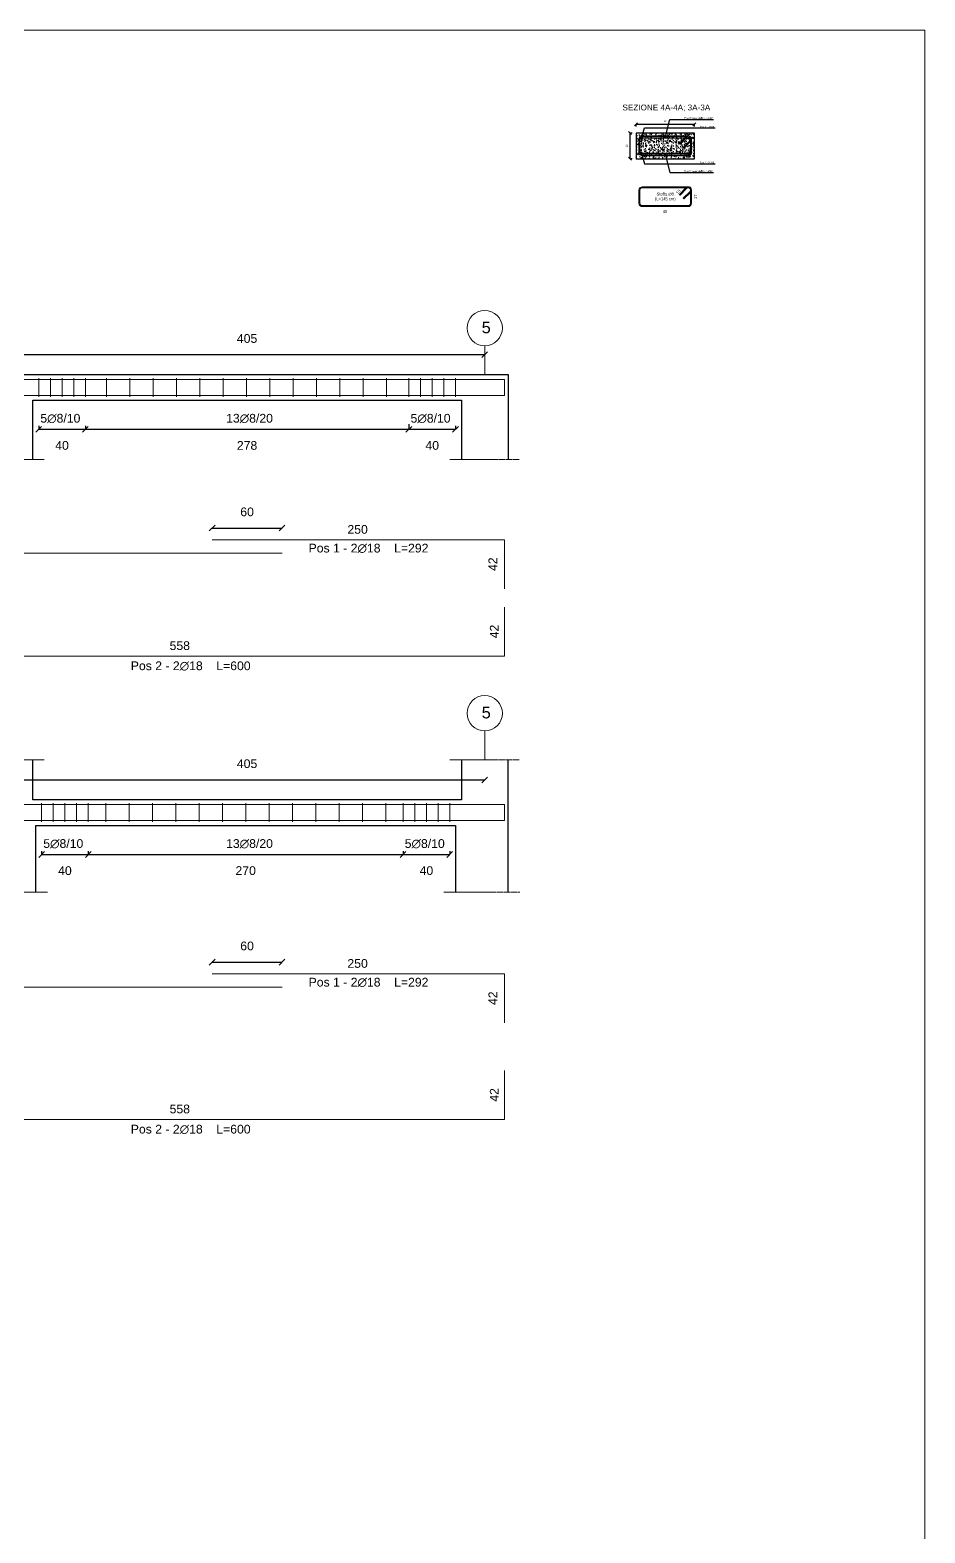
# Model space of a CAD drawing. Header units: millimetres. Extents: x -455371 to 117772, y -78417 to 116564.
# Drawn here: x -322755 to -315080, y -4892 to 7995 of the extents above; entities that cross this region are included whole.
import ezdxf
from ezdxf import colors
from ezdxf.entities.mleader import LeaderData, LeaderLine
from ezdxf.math import Vec2, Vec3

# ---------------------------------------------------------------- set-up
doc = ezdxf.new("R2010")
doc.units = ezdxf.units.MM
doc.linetypes.add('ACAD_ISO02W100', pattern=[15, 12, -3])
doc.linetypes.add('CENTER2', pattern=[28.575, 19.05, -3.175, 3.175, -3.175])
doc.layers.get('0').update_dxf_attribs({"color": 255})
for name, color, linetype, lineweight in [('armature', 5, 'Continuous', 18), ('Cls', 7, 'Continuous', 25), ('fili fissi', 210, 'Continuous', 18), ('quote', 5, 'Continuous', 15), ('RETINO ARMATURE', 253, 'Continuous', 15), ('Scritte', 7, 'Continuous', 15), ('staffe', 10, 'Continuous', 15), ('tratteggio 1 a 50', 230, 'ACAD_ISO02W100', 15)]:
    doc.layers.add(name, color=color, linetype=linetype, lineweight=lineweight)
doc.layers.add('RETINI', color=253, linetype='Continuous')
doc.styles.get("Standard").update_dxf_attribs({"font": 'arial.ttf'})
doc.dimstyles.new('per distinte 1 a 10', dxfattribs={"dimtxt": 25, "dimasz": 150, "dimexe": 0.18, "dimexo": 250, "dimgap": 50, "dimtad": 2, "dimdec": 0, "dimlfac": 0.1, "dimzin": 0, "dimdsep": 46, "dimtxsty": 'Standard', "dimblk": 'NONE', "dimcen": 0, "dimse1": 1, "dimse2": 1, "dimsd1": 1, "dimsd2": 1, "dimadec": 0, "dimazin": 0, "dimtfac": 1, "dimtdec": 0, "dimtofl": 0, "dimtmove": 0, "dimatfit": 3, "dimldrblk": 'NONE', "dimfxl": 250, "dimfxlon": 1, "dimtolj": 1, "dimtzin": 0, "dimarcsym": 2})
doc.dimstyles.new('per distinte 1 a 50', dxfattribs={"dimtxt": 75, "dimasz": 150, "dimexe": 0.18, "dimexo": 250, "dimgap": 50, "dimtad": 1, "dimdec": 0, "dimlfac": 0.1, "dimzin": 0, "dimdsep": 46, "dimtxsty": 'Standard', "dimblk": 'NONE', "dimcen": 0, "dimse1": 1, "dimse2": 1, "dimsd1": 1, "dimsd2": 1, "dimadec": 0, "dimazin": 0, "dimtfac": 1, "dimtdec": 0, "dimtix": 1, "dimtofl": 0, "dimtmove": 0, "dimatfit": 3, "dimldrblk": 'NONE', "dimfxl": 250, "dimfxlon": 1, "dimtolj": 1, "dimtzin": 0, "dimarcsym": 2})
doc.dimstyles.new('scala 1 a 10', dxfattribs={"dimtxt": 15, "dimasz": 25, "dimexe": 0.183, "dimexo": 0.1, "dimgap": 20, "dimtad": 2, "dimdec": 0, "dimlfac": 0.1, "dimzin": 0, "dimdsep": 46, "dimtxsty": 'Standard', "dimblk": 'OBLIQUE', "dimcen": -25, "dimadec": 0, "dimazin": 0, "dimtfac": 1, "dimtdec": 0, "dimtofl": 0, "dimtmove": 0, "dimatfit": 3, "dimfxl": 20, "dimfxlon": 1, "dimtolj": 1, "dimtzin": 0, "dimarcsym": 0})
doc.dimstyles.new('scala1 a 50', dxfattribs={"dimtxt": 75, "dimasz": 50, "dimexe": 0.18, "dimexo": 250, "dimgap": 100, "dimtad": 2, "dimdec": 0, "dimlfac": 0.1, "dimzin": 0, "dimdsep": 46, "dimtxsty": 'Standard', "dimblk": 'OBLIQUE', "dimcen": -100, "dimadec": 0, "dimazin": 0, "dimtfac": 1, "dimtdec": 0, "dimtofl": 0, "dimtmove": 0, "dimatfit": 3, "dimfxl": 250, "dimfxlon": 1, "dimtolj": 1, "dimtzin": 0, "dimarcsym": 0})

# ---------------------------------------------------------------- blocks, each defined once
blk = doc.blocks.new('*U404')
at = {"layer": 'staffe'}
blk.add_lwpolyline([(0, -80), (0, 80)], dxfattribs=at)
blk = doc.blocks.new('*U405')
at = {"layer": 'Cls', "color": 0, "linetype": 'ByBlock', "lineweight": -2, "transparency": 16777216}
for p in [(-400, 0), (-300, 0), (-200, 0), (-100, 0), (0, 0)]:
    blk.add_blockref('*U404', p, dxfattribs=at)
blk = doc.blocks.new('*U418')
at = {"layer": 'staffe'}
blk.add_lwpolyline([(0, -80), (0, 80)], dxfattribs=at)
blk = doc.blocks.new('*U419')
at = {"layer": 'Cls', "color": 0, "linetype": 'ByBlock', "lineweight": -2, "transparency": 16777216}
for p in [(-400, 0), (-300, 0), (-200, 0), (-100, 0), (0, 0)]:
    blk.add_blockref('*U418', p, dxfattribs=at)
blk = doc.blocks.new('*U426')
at = {"layer": 'staffe'}
blk.add_lwpolyline([(0, -80), (0, 80)], dxfattribs=at)
blk = doc.blocks.new('*U427')
at = {"layer": 'Cls', "color": 0, "linetype": 'ByBlock', "lineweight": -2, "transparency": 16777216}
for p in [(-400, 0), (-300, 0), (-200, 0), (-100, 0), (0, 0)]:
    blk.add_blockref('*U426', p, dxfattribs=at)
blk = doc.blocks.new('*U428')
at = {"layer": 'staffe'}
blk.add_lwpolyline([(0, -80), (0, 80)], dxfattribs=at)
blk = doc.blocks.new('*U429')
at = {"layer": 'Cls', "color": 0, "linetype": 'ByBlock', "lineweight": -2, "transparency": 16777216}
for p in [(-400, 0), (-300, 0), (-200, 0), (-100, 0), (0, 0)]:
    blk.add_blockref('*U428', p, dxfattribs=at)
blk = doc.blocks.new('*U522')
at = {"layer": 'staffe'}
blk.add_lwpolyline([(0, -80), (0, 80)], dxfattribs=at)
blk = doc.blocks.new('*U523')
at = {"layer": 'Cls', "color": 0, "linetype": 'ByBlock', "lineweight": -2, "transparency": 16777216}
for p in [(0, 0), (200, 0), (400, 0), (600, 0), (800, 0), (1000, 0), (1200, 0), (1400, 0), (1600, 0), (1800, 0), (2000, 0), (2200, 0), (2400, 0)]:
    blk.add_blockref('*U522', p, dxfattribs=at)
blk = doc.blocks.new('*U524')
at = {"layer": 'staffe'}
blk.add_lwpolyline([(0, -80), (0, 80)], dxfattribs=at)
blk = doc.blocks.new('*U525')
at = {"layer": 'Cls', "color": 0, "linetype": 'ByBlock', "lineweight": -2, "transparency": 16777216}
for p in [(0, 0), (200, 0), (400, 0), (600, 0), (800, 0), (1000, 0), (1200, 0), (1400, 0), (1600, 0), (1800, 0), (2000, 0), (2200, 0), (2400, 0)]:
    blk.add_blockref('*U524', p, dxfattribs=at)
blk = doc.blocks.new('_Oblique')
at = {"color": 0, "linetype": 'ByBlock', "lineweight": -2}
blk.add_line((-0.5, -0.5), (0.5, 0.5), dxfattribs=at)
blk = doc.blocks.new('*D576')
at = {"layer": 'Defpoints', "color": 0, "transparency": 16777216}
for p in [(-319506, 4851), (-319106, 4851), (-319106, 4572)]:
    blk.add_point(p, dxfattribs=at)
at = {"layer": 'quote', "color": 0, "lineweight": -2, "transparency": 16777216}
for p, q in [((-319506, 4601), (-319506, 4571)), ((-319506, 4572), (-319106, 4572)), ((-319106, 4601), (-319106, 4571))]:
    blk.add_line(p, q, dxfattribs=at)
at = {"layer": 'quote', "color": 0, "lineweight": -2, "transparency": 16777216, "xscale": 50, "yscale": 50, "zscale": 50, "rotation": 180}
blk.add_blockref('_Oblique', (-319506, 4572), dxfattribs=at)
at = {"layer": 'quote', "color": 0, "lineweight": -2, "transparency": 16777216, "xscale": 50, "yscale": 50, "zscale": 50}
blk.add_blockref('_Oblique', (-319106, 4572), dxfattribs=at)
at = {"layer": 'quote', "color": 0, "transparency": 16777216, "insert": (-319306, 4433), "char_height": 75, "attachment_point": 5}
blk.add_mtext('\\A1;40', dxfattribs=at)
blk = doc.blocks.new('*D583')
at = {"layer": 'Defpoints', "color": 0, "transparency": 16777216}
for p in [(-319556, 1204), (-319156, 1204), (-319156, 925)]:
    blk.add_point(p, dxfattribs=at)
at = {"layer": 'quote', "color": 0, "lineweight": -2, "transparency": 16777216}
for p, q in [((-319556, 954), (-319556, 925)), ((-319556, 925), (-319156, 925)), ((-319156, 954), (-319156, 925))]:
    blk.add_line(p, q, dxfattribs=at)
at = {"layer": 'quote', "color": 0, "lineweight": -2, "transparency": 16777216, "xscale": 50, "yscale": 50, "zscale": 50, "rotation": 180}
blk.add_blockref('_Oblique', (-319556, 925), dxfattribs=at)
at = {"layer": 'quote', "color": 0, "lineweight": -2, "transparency": 16777216, "xscale": 50, "yscale": 50, "zscale": 50}
blk.add_blockref('_Oblique', (-319156, 925), dxfattribs=at)
at = {"layer": 'quote', "color": 0, "transparency": 16777216, "insert": (-319356, 787), "char_height": 75, "attachment_point": 5}
blk.add_mtext('\\A1;40', dxfattribs=at)
blk = doc.blocks.new('*D594')
at = {"layer": 'Defpoints', "color": 0, "transparency": 16777216}
for p in [(-322681, 4851), (-322281, 4851), (-322281, 4572)]:
    blk.add_point(p, dxfattribs=at)
at = {"layer": 'quote', "color": 0, "lineweight": -2, "transparency": 16777216}
for p, q in [((-322681, 4601), (-322681, 4571)), ((-322681, 4572), (-322281, 4572)), ((-322281, 4601), (-322281, 4571))]:
    blk.add_line(p, q, dxfattribs=at)
at = {"layer": 'quote', "color": 0, "lineweight": -2, "transparency": 16777216, "xscale": 50, "yscale": 50, "zscale": 50, "rotation": 180}
blk.add_blockref('_Oblique', (-322681, 4572), dxfattribs=at)
at = {"layer": 'quote', "color": 0, "lineweight": -2, "transparency": 16777216, "xscale": 50, "yscale": 50, "zscale": 50}
blk.add_blockref('_Oblique', (-322281, 4572), dxfattribs=at)
at = {"layer": 'quote', "color": 0, "transparency": 16777216, "insert": (-322481, 4433), "char_height": 75, "attachment_point": 5}
blk.add_mtext('\\A1;40', dxfattribs=at)
blk = doc.blocks.new('*D599')
at = {"layer": 'Defpoints', "color": 0, "transparency": 16777216}
for p in [(-322656, 1204), (-322256, 1204), (-322256, 925)]:
    blk.add_point(p, dxfattribs=at)
at = {"layer": 'quote', "color": 0, "lineweight": -2, "transparency": 16777216}
for p, q in [((-322656, 954), (-322656, 925)), ((-322656, 925), (-322256, 925)), ((-322256, 954), (-322256, 925))]:
    blk.add_line(p, q, dxfattribs=at)
at = {"layer": 'quote', "color": 0, "lineweight": -2, "transparency": 16777216, "xscale": 50, "yscale": 50, "zscale": 50, "rotation": 180}
blk.add_blockref('_Oblique', (-322656, 925), dxfattribs=at)
at = {"layer": 'quote', "color": 0, "lineweight": -2, "transparency": 16777216, "xscale": 50, "yscale": 50, "zscale": 50}
blk.add_blockref('_Oblique', (-322256, 925), dxfattribs=at)
at = {"layer": 'quote', "color": 0, "transparency": 16777216, "insert": (-322456, 787), "char_height": 75, "attachment_point": 5}
blk.add_mtext('\\A1;40', dxfattribs=at)
blk = doc.blocks.new('*D644')
at = {"layer": 'Defpoints', "color": 0, "transparency": 16777216}
for p in [(-322281, 4851), (-319506, 4865), (-319506, 4572)]:
    blk.add_point(p, dxfattribs=at)
at = {"layer": 'quote', "color": 0, "lineweight": -2, "transparency": 16777216}
for p, q in [((-322281, 4601), (-322281, 4571)), ((-322281, 4572), (-319506, 4572)), ((-319506, 4615), (-319506, 4571))]:
    blk.add_line(p, q, dxfattribs=at)
at = {"layer": 'quote', "color": 0, "lineweight": -2, "transparency": 16777216, "xscale": 50, "yscale": 50, "zscale": 50, "rotation": 180}
blk.add_blockref('_Oblique', (-322281, 4572), dxfattribs=at)
at = {"layer": 'quote', "color": 0, "lineweight": -2, "transparency": 16777216, "xscale": 50, "yscale": 50, "zscale": 50}
blk.add_blockref('_Oblique', (-319506, 4572), dxfattribs=at)
at = {"layer": 'quote', "color": 0, "transparency": 16777216, "insert": (-320894, 4433), "char_height": 75, "attachment_point": 5}
blk.add_mtext('\\A1;278', dxfattribs=at)
blk = doc.blocks.new('*D648')
at = {"layer": 'Defpoints', "color": 0, "transparency": 16777216}
for p in [(-322256, 1204), (-319556, 1204), (-319556, 925)]:
    blk.add_point(p, dxfattribs=at)
at = {"layer": 'quote', "color": 0, "lineweight": -2, "transparency": 16777216}
for p, q in [((-322256, 954), (-322256, 925)), ((-322256, 925), (-319556, 925)), ((-319556, 954), (-319556, 925))]:
    blk.add_line(p, q, dxfattribs=at)
at = {"layer": 'quote', "color": 0, "lineweight": -2, "transparency": 16777216, "xscale": 50, "yscale": 50, "zscale": 50, "rotation": 180}
blk.add_blockref('_Oblique', (-322256, 925), dxfattribs=at)
at = {"layer": 'quote', "color": 0, "lineweight": -2, "transparency": 16777216, "xscale": 50, "yscale": 50, "zscale": 50}
blk.add_blockref('_Oblique', (-319556, 925), dxfattribs=at)
at = {"layer": 'quote', "color": 0, "transparency": 16777216, "insert": (-320906, 787), "char_height": 75, "attachment_point": 5}
blk.add_mtext('\\A1;270', dxfattribs=at)
blk = doc.blocks.new('*D708')
at = {"layer": 'Defpoints', "color": 0, "transparency": 16777216}
for p in [(-321194, 3625), (-320594, 3725), (-320594, 3625)]:
    blk.add_point(p, dxfattribs=at)
at = {"layer": 'quote', "color": 0, "lineweight": -2, "transparency": 16777216}
for p, q in [((-321194, 3725), (-321194, 3725)), ((-321194, 3725), (-320594, 3725)), ((-320594, 3725), (-320594, 3725))]:
    blk.add_line(p, q, dxfattribs=at)
at = {"layer": 'quote', "color": 0, "lineweight": -2, "transparency": 16777216, "xscale": 50, "yscale": 50, "zscale": 50, "rotation": 180}
blk.add_blockref('_Oblique', (-321194, 3725), dxfattribs=at)
at = {"layer": 'quote', "color": 0, "lineweight": -2, "transparency": 16777216, "xscale": 50, "yscale": 50, "zscale": 50}
blk.add_blockref('_Oblique', (-320594, 3725), dxfattribs=at)
at = {"layer": 'quote', "color": 0, "transparency": 16777216, "insert": (-320894, 3863), "char_height": 75, "attachment_point": 5}
blk.add_mtext('\\A1;60', dxfattribs=at)
blk = doc.blocks.new('*D698')
at = {"layer": 'Defpoints', "color": 0, "transparency": 16777216}
for p in [(-325981, 3509), (-320594, 3509), (-320594, 3509)]:
    blk.add_point(p, dxfattribs=at)
at = {"layer": 'quote', "color": 0, "transparency": 16777216, "insert": (-323287, 3597), "char_height": 75, "attachment_point": 5}
blk.add_mtext('\\A1;540', dxfattribs=at)
blk = doc.blocks.new('_None')
blk = doc.blocks.new('*D699')
at = {"layer": 'Defpoints', "color": 0, "transparency": 16777216}
for p in [(-321194, 3625), (-318699, 3625), (-318699, 3625)]:
    blk.add_point(p, dxfattribs=at)
at = {"layer": 'quote', "color": 0, "transparency": 16777216, "insert": (-319946, 3713), "char_height": 75, "attachment_point": 5}
blk.add_mtext('\\A1;250', dxfattribs=at)
blk = doc.blocks.new('*D711')
at = {"layer": 'Defpoints', "color": 0, "transparency": 16777216}
for p in [(-318699, 3625), (-318699, 3625), (-318699, 3205)]:
    blk.add_point(p, dxfattribs=at)
at = {"layer": 'quote', "color": 0, "transparency": 16777216, "insert": (-318786, 3415), "char_height": 75, "attachment_point": 5, "rotation": 90}
blk.add_mtext('\\A1;42', dxfattribs=at)
blk = doc.blocks.new('*D713')
at = {"layer": 'Defpoints', "color": 0, "transparency": 16777216}
for p in [(-318686, 3048), (-318686, 3048), (-318686, 2628)]:
    blk.add_point(p, dxfattribs=at)
at = {"layer": 'quote', "color": 0, "transparency": 16777216, "insert": (-318774, 2838), "char_height": 75, "attachment_point": 5, "rotation": 90}
blk.add_mtext('\\A1;42', dxfattribs=at)
blk = doc.blocks.new('*D714')
at = {"layer": 'Defpoints', "color": 0, "transparency": 16777216}
for p in [(-324256, 2628), (-324256, 2628), (-318686, 2628)]:
    blk.add_point(p, dxfattribs=at)
at = {"layer": 'quote', "color": 0, "transparency": 16777216, "insert": (-321471, 2716), "char_height": 75, "attachment_point": 5}
blk.add_mtext('\\A1;558', dxfattribs=at)
blk = doc.blocks.new('*U1910')
at = {"layer": 'Cls', "color": 0, "linetype": 'CENTER2', "transparency": 16777216}
for p, q in [((-12.5, 0), (-1.8, 0)), ((0, 1.8), (0, 12.5)), ((1.8, 0), (12.5, 0)), ((0, -12.5), (0, -1.8))]:
    blk.add_line(p, q, dxfattribs=at)
at = {"layer": 'Cls', "color": 0, "linetype": 'Continuous', "transparency": 16777216}
for p, q in [((-0.9, 0), (0.9, 0)), ((0, -0.9), (0, 0.9))]:
    blk.add_line(p, q, dxfattribs=at)
blk = doc.blocks.new('*U1907')
at = {"layer": 'Cls', "color": 0, "linetype": 'CENTER2', "transparency": 16777216}
for p, q in [((-12.5, 0), (-1.8, 0)), ((0, 1.8), (0, 12.5)), ((1.8, 0), (12.5, 0)), ((0, -12.5), (0, -1.8))]:
    blk.add_line(p, q, dxfattribs=at)
at = {"layer": 'Cls', "color": 0, "linetype": 'Continuous', "transparency": 16777216}
for p, q in [((-0.9, 0), (0.9, 0)), ((0, -0.9), (0, 0.9))]:
    blk.add_line(p, q, dxfattribs=at)
blk = doc.blocks.new('*U1908')
at = {"layer": 'Cls', "color": 0, "linetype": 'CENTER2', "transparency": 16777216}
for p, q in [((-12.5, 0), (-1.8, 0)), ((0, 1.8), (0, 12.5)), ((1.8, 0), (12.5, 0)), ((0, -12.5), (0, -1.8))]:
    blk.add_line(p, q, dxfattribs=at)
at = {"layer": 'Cls', "color": 0, "linetype": 'Continuous', "transparency": 16777216}
for p, q in [((-0.9, 0), (0.9, 0)), ((0, -0.9), (0, 0.9))]:
    blk.add_line(p, q, dxfattribs=at)
blk = doc.blocks.new('*U1909')
at = {"layer": 'Cls', "color": 0, "linetype": 'CENTER2', "transparency": 16777216}
for p, q in [((-12.5, 0), (-1.8, 0)), ((0, 1.8), (0, 12.5)), ((1.8, 0), (12.5, 0)), ((0, -12.5), (0, -1.8))]:
    blk.add_line(p, q, dxfattribs=at)
at = {"layer": 'Cls', "color": 0, "linetype": 'Continuous', "transparency": 16777216}
for p, q in [((-0.9, 0), (0.9, 0)), ((0, -0.9), (0, 0.9))]:
    blk.add_line(p, q, dxfattribs=at)
blk = doc.blocks.new('*U1911')
at = {"layer": 'Cls', "color": 0, "linetype": 'CENTER2', "transparency": 16777216}
for p, q in [((-8.5, 0), (-1, 0)), ((0, 1), (0, 8.5)), ((1, 0), (8.5, 0)), ((0, -8.5), (0, -1))]:
    blk.add_line(p, q, dxfattribs=at)
at = {"layer": 'Cls', "color": 0, "linetype": 'Continuous', "transparency": 16777216}
for p, q in [((-0.5, 0), (0.5, 0)), ((0, -0.5), (0, 0.5))]:
    blk.add_line(p, q, dxfattribs=at)
blk = doc.blocks.new('*U1912')
at = {"layer": 'Cls', "color": 0, "linetype": 'CENTER2', "transparency": 16777216}
for p, q in [((-8.5, 0), (-1, 0)), ((0, 1), (0, 8.5)), ((1, 0), (8.5, 0)), ((0, -8.5), (0, -1))]:
    blk.add_line(p, q, dxfattribs=at)
at = {"layer": 'Cls', "color": 0, "linetype": 'Continuous', "transparency": 16777216}
for p, q in [((-0.5, 0), (0.5, 0)), ((0, -0.5), (0, 0.5))]:
    blk.add_line(p, q, dxfattribs=at)
blk = doc.blocks.new('*D1919')
at = {"layer": 'Defpoints', "color": 0, "transparency": 16777216}
for p in [(-320594, 3), (-321194, -97), (-320594, -97)]:
    blk.add_point(p, dxfattribs=at)
at = {"layer": 'quote', "color": 0, "lineweight": -2, "transparency": 16777216}
for p, q in [((-321194, 3), (-321194, 3)), ((-321194, 3), (-320594, 3)), ((-320594, 3), (-320594, 3))]:
    blk.add_line(p, q, dxfattribs=at)
at = {"layer": 'quote', "color": 0, "lineweight": -2, "transparency": 16777216, "xscale": 50, "yscale": 50, "zscale": 50, "rotation": 180}
blk.add_blockref('_Oblique', (-321194, 3), dxfattribs=at)
at = {"layer": 'quote', "color": 0, "lineweight": -2, "transparency": 16777216, "xscale": 50, "yscale": 50, "zscale": 50}
blk.add_blockref('_Oblique', (-320594, 3), dxfattribs=at)
at = {"layer": 'quote', "color": 0, "transparency": 16777216, "insert": (-320894, 141), "char_height": 75, "attachment_point": 5}
blk.add_mtext('\\A1;60', dxfattribs=at)
blk = doc.blocks.new('*D1923')
at = {"layer": 'Defpoints', "color": 0, "transparency": 16777216}
for p in [(-325981, -213), (-320594, -213), (-320594, -213)]:
    blk.add_point(p, dxfattribs=at)
at = {"layer": 'quote', "color": 0, "transparency": 16777216, "insert": (-323287, -125), "char_height": 75, "attachment_point": 5}
blk.add_mtext('\\A1;540', dxfattribs=at)
blk = doc.blocks.new('*D1924')
at = {"layer": 'Defpoints', "color": 0, "transparency": 16777216}
for p in [(-321194, -97), (-318699, -97), (-318699, -97)]:
    blk.add_point(p, dxfattribs=at)
at = {"layer": 'quote', "color": 0, "transparency": 16777216, "insert": (-319946, -9), "char_height": 75, "attachment_point": 5}
blk.add_mtext('\\A1;250', dxfattribs=at)
blk = doc.blocks.new('*D1927')
at = {"layer": 'Defpoints', "color": 0, "transparency": 16777216}
for p in [(-318699, -97), (-318699, -97), (-318699, -517)]:
    blk.add_point(p, dxfattribs=at)
at = {"layer": 'quote', "color": 0, "transparency": 16777216, "insert": (-318786, -307), "char_height": 75, "attachment_point": 5, "rotation": 90}
blk.add_mtext('\\A1;42', dxfattribs=at)
blk = doc.blocks.new('*D1928')
at = {"layer": 'Defpoints', "color": 0, "transparency": 16777216}
for p in [(-318686, -926), (-318686, -926), (-318686, -1346)]:
    blk.add_point(p, dxfattribs=at)
at = {"layer": 'quote', "color": 0, "transparency": 16777216, "insert": (-318774, -1136), "char_height": 75, "attachment_point": 5, "rotation": 90}
blk.add_mtext('\\A1;42', dxfattribs=at)
blk = doc.blocks.new('*D1929')
at = {"layer": 'Defpoints', "color": 0, "transparency": 16777216}
for p in [(-324256, -1346), (-324256, -1346), (-318686, -1346)]:
    blk.add_point(p, dxfattribs=at)
at = {"layer": 'quote', "color": 0, "transparency": 16777216, "insert": (-321471, -1257), "char_height": 75, "attachment_point": 5}
blk.add_mtext('\\A1;558', dxfattribs=at)
blk = doc.blocks.new('*D1931')
at = {"layer": 'Defpoints', "color": 0, "transparency": 16777216}
for p in [(-317131, 6651), (-317153, 6481), (-317111, 6481)]:
    blk.add_point(p, dxfattribs=at)
at = {"layer": 'quote', "color": 0, "transparency": 16777216, "insert": (-317049, 6566), "char_height": 25, "attachment_point": 5, "rotation": 90}
blk.add_mtext('\\A1;17', dxfattribs=at)
blk = doc.blocks.new('*D1932')
at = {"layer": 'Defpoints', "color": 0, "transparency": 16777216}
for p in [(-317533, 6509), (-317083, 6509), (-317083, 6502)]:
    blk.add_point(p, dxfattribs=at)
at = {"layer": 'quote', "color": 0, "transparency": 16777216, "insert": (-317309, 6440), "char_height": 25, "attachment_point": 5}
blk.add_mtext('\\A1;45', dxfattribs=at)
blk = doc.blocks.new('*D2458')
at = {"layer": 'Defpoints', "color": 0, "transparency": 16777216}
for p in [(-317558, 7112), (-317610, 6892), (-317558, 6892)]:
    blk.add_point(p, dxfattribs=at)
at = {"layer": 'quote', "color": 0, "lineweight": -2, "transparency": 16777216}
for p, q in [((-317590, 7112), (-317610, 7112)), ((-317610, 7112), (-317610, 6892)), ((-317590, 6892), (-317610, 6892))]:
    blk.add_line(p, q, dxfattribs=at)
at = {"layer": 'quote', "color": 0, "lineweight": -2, "transparency": 16777216, "xscale": 25, "yscale": 25, "zscale": 25}
for p, rotation in [((-317610, 7112), 90), ((-317610, 6892), 270)]:
    blk.add_blockref('_Oblique', p, dxfattribs=dict(at, rotation=rotation))
at = {"layer": 'quote', "color": 0, "transparency": 16777216, "insert": (-317638, 7002), "char_height": 15, "attachment_point": 5, "rotation": 90}
blk.add_mtext('\\A1;22', dxfattribs=at)
blk = doc.blocks.new('*D2459')
at = {"layer": 'Defpoints', "color": 0, "transparency": 16777216}
for p in [(-317058, 7187), (-317558, 6892), (-317058, 6892)]:
    blk.add_point(p, dxfattribs=at)
at = {"layer": 'quote', "color": 0, "lineweight": -2, "transparency": 16777216}
for p, q in [((-317558, 7167), (-317558, 7187)), ((-317558, 7187), (-317058, 7187)), ((-317058, 7167), (-317058, 7187))]:
    blk.add_line(p, q, dxfattribs=at)
at = {"layer": 'quote', "color": 0, "lineweight": -2, "transparency": 16777216, "xscale": 25, "yscale": 25, "zscale": 25, "rotation": 180}
blk.add_blockref('_Oblique', (-317558, 7187), dxfattribs=at)
at = {"layer": 'quote', "color": 0, "lineweight": -2, "transparency": 16777216, "xscale": 25, "yscale": 25, "zscale": 25}
blk.add_blockref('_Oblique', (-317058, 7187), dxfattribs=at)
at = {"layer": 'quote', "color": 0, "transparency": 16777216, "insert": (-317308, 7214), "char_height": 15, "attachment_point": 5}
blk.add_mtext('\\A1;50', dxfattribs=at)
blk = doc.blocks.new('*D3457')
at = {"layer": 'Defpoints', "color": 0, "transparency": 16777216}
for p in [(-318856, 5212), (-322931, 5041), (-318856, 5041)]:
    blk.add_point(p, dxfattribs=at)
at = {"layer": 'quote', "color": 0, "lineweight": -2, "transparency": 16777216}
for p, q in [((-322931, 5212), (-322931, 5212)), ((-322931, 5212), (-318856, 5212)), ((-318856, 5212), (-318856, 5212))]:
    blk.add_line(p, q, dxfattribs=at)
at = {"layer": 'quote', "color": 0, "lineweight": -2, "transparency": 16777216, "xscale": 50, "yscale": 50, "zscale": 50, "rotation": 180}
blk.add_blockref('_Oblique', (-322931, 5212), dxfattribs=at)
at = {"layer": 'quote', "color": 0, "lineweight": -2, "transparency": 16777216, "xscale": 50, "yscale": 50, "zscale": 50}
blk.add_blockref('_Oblique', (-318856, 5212), dxfattribs=at)
at = {"layer": 'quote', "color": 0, "transparency": 16777216, "insert": (-320894, 5350), "char_height": 75, "attachment_point": 5}
blk.add_mtext('\\A1;405', dxfattribs=at)
blk = doc.blocks.new('*D3461')
at = {"layer": 'Defpoints', "color": 0, "transparency": 16777216}
for p in [(-318856, 1565), (-322931, 1394), (-318856, 1394)]:
    blk.add_point(p, dxfattribs=at)
at = {"layer": 'quote', "color": 0, "lineweight": -2, "transparency": 16777216}
for p, q in [((-322931, 1565), (-322931, 1565)), ((-322931, 1565), (-318856, 1565)), ((-318856, 1565), (-318856, 1565))]:
    blk.add_line(p, q, dxfattribs=at)
at = {"layer": 'quote', "color": 0, "lineweight": -2, "transparency": 16777216, "xscale": 50, "yscale": 50, "zscale": 50, "rotation": 180}
blk.add_blockref('_Oblique', (-322931, 1565), dxfattribs=at)
at = {"layer": 'quote', "color": 0, "lineweight": -2, "transparency": 16777216, "xscale": 50, "yscale": 50, "zscale": 50}
blk.add_blockref('_Oblique', (-318856, 1565), dxfattribs=at)
at = {"layer": 'quote', "color": 0, "transparency": 16777216, "insert": (-320894, 1704), "char_height": 75, "attachment_point": 5}
blk.add_mtext('\\A1;405', dxfattribs=at)

msp = doc.modelspace()

# ---------------------------------------------------------------- hatches: boundary and pattern name
at = {"layer": 'RETINI'}
h = msp.add_hatch(dxfattribs=at)
h.set_pattern_fill('AR-CONC', color=256, scale=0.29)
h.set_pattern_definition([(50, (0, 2336.29), (52.833554, -4.622335), [5.5245, -60.7695]), (355, (0, 2336.29), (-10.220592, 55.406485), [4.4196, -48.615769]), (100.451445, (4.403, 2335.907), (42.612962, 50.784148), [4.695103, -51.646171]), (46.1842, (0, 2351.024), (78.612922, -12.192275), [8.28675, -91.15425]), (96.635558, (6.55, 2350.01), (68.847199, 71.753576), [7.042657, -77.469326]), (351.18415, (0, 2351.024), (68.847199, 71.753576), [6.62939, -72.923322]), (21, (7.366, 2347.34), (43.9681735, -29.6569075), [5.5245, -60.7695]), (326, (7.366, 2347.34), (17.922588, 53.41451), [4.4196, -48.6156]), (71.451445, (11.03, 2344.87), (61.890762, 23.757603), [4.695103, -51.646082]), (37.5, (0, 2336.292), (0.8956949, 24.5209613), [0, -48.02632, 0, -49.3522, 0, -48.79975]), (7.5, (0, 2336.292), (19.3777021, 29.0523667), [0, -28.13812, 0, -46.92142, 0, -18.59915]), (327.5, (-16.426, 2336.292), (39.3212726, -1.6613358), [0, -18.415, 0, -57.4548, 0, -76.2381]), (317.5, (-23.792, 2336.292), (42.9574626, 7.3736824), [0, -23.9395, 0, -38.15588, 0, -54.1401])])
h.paths.add_polyline_path([(-317090.7, 6971.9), (-317090.7, 7039.3), (-317147.1, 6982.1), (-317152.8, 6987.8), (-317096.4, 7045, 0.3256969), (-317093.1, 7068.3), (-317095.8, 7068.3, -1), (-317113.8, 7068.3, -0.4142136), (-317104.8, 7077.3), (-317104.8, 7078, 0.0759037), (-317110.7, 7078.9, 0.2025282), (-317125.1, 7072.8), (-317181, 7016.1), (-317186.7, 7021.7), (-317130.3, 7078.9), (-317259.3, 7078.9), (-317307.7, 7078.9, -0.4142136), (-317302.7, 7073.9, -1), (-317312.7, 7073.9, -0.4142136), (-317307.7, 7078.9), (-317504.7, 7078.9, 0.1018648), (-317512.6, 7077.3), (-317512.6, 7075.3, -0.4142136), (-317503.6, 7066.3, -1), (-317521.6, 7066.3), (-317523.3, 7066.3, 0.0947979), (-317524.7, 7058.9), (-317524.7, 6944.9, 0.0947979), (-317523.3, 6937.5), (-317521.6, 6937.5, -1), (-317503.6, 6937.5, -0.4142136), (-317512.6, 6928.5), (-317512.6, 6926.5, 0.1018648), (-317504.7, 6924.9), (-317307.7, 6924.9, -0.4142136), (-317312.7, 6929.9, -1), (-317302.7, 6929.9, -0.4142136), (-317307.7, 6924.9), (-317255.3, 6924.9), (-317110.7, 6924.9, 0.0939279), (-317103.4, 6926.3), (-317103.4, 6927.7, -0.4142136), (-317112.4, 6936.7, -1), (-317094.4, 6936.7), (-317092.5, 6936.7, 0.1057468), (-317090.7, 6944.9)])
h.paths.add_polyline_path([(-317532.7, 7058.9, -0.3972171), (-317506.4, 7086.8), (-317498.7, 7111.9), (-317557.7, 7111.9), (-317557.7, 6891.9), (-317498.7, 6891.9), (-317506.4, 6916.9, -0.3972171), (-317532.7, 6944.9)])
h.paths.add_polyline_path([(-317298.1, 7111.9), (-317498.7, 7111.9), (-317506.4, 7086.8, -0.0145951), (-317504.7, 7086.9), (-317304.4, 7086.9)])
h.paths.add_polyline_path([(-317093.1, 7111.9), (-317298.1, 7111.9), (-317304.4, 7086.9), (-317259.3, 7086.9), (-317110.7, 7086.9, -0.0955502), (-317100.3, 7084.9)])
h.paths.add_polyline_path([(-317057.7, 7111.9), (-317093.1, 7111.9), (-317100.3, 7084.9, -0.3065307), (-317082.7, 7058.9), (-317082.7, 6971.9), (-317082.7, 6944.9, -0.3065314), (-317100.3, 6918.9), (-317093.1, 6891.9), (-317057.7, 6891.9)])
h.paths.add_polyline_path([(-317100.3, 6918.9, -0.0955502), (-317110.7, 6916.9), (-317255.3, 6916.9), (-317304.4, 6916.9), (-317298.1, 6891.9), (-317093.1, 6891.9)])
h.paths.add_polyline_path([(-317304.4, 6916.9), (-317504.7, 6916.9, -0.0145951), (-317506.4, 6916.9), (-317498.7, 6891.9), (-317298.1, 6891.9)])
at = {"layer": 'RETINO ARMATURE'}
h = msp.add_hatch(color=256, dxfattribs=at)
h.dxf.hatch_style = 1
h.paths.add_polyline_path([(-317503.6, 7066.3, 1), (-317521.6, 7066.3, 1)])
h = msp.add_hatch(color=256, dxfattribs=at)
h.dxf.hatch_style = 1
h.paths.add_polyline_path([(-317302.7, 7073.9, 1), (-317312.7, 7073.9, 1)])
h = msp.add_hatch(color=256, dxfattribs=at)
h.dxf.hatch_style = 1
h.paths.add_polyline_path([(-317098.4, 7074.7, 0.0480828), (-317101.7, 7076.7, 0.0882262), (-317104.8, 7077.3, 1), (-317104.8, 7059.3, 0.6695135)])
h = msp.add_hatch(color=256, dxfattribs=at)
h.dxf.hatch_style = 1
h.paths.add_polyline_path([(-317521.6, 6937.5, 1), (-317503.6, 6937.5, 1)])
h = msp.add_hatch(color=256, dxfattribs=at)
h.dxf.hatch_style = 1
h.paths.add_polyline_path([(-317302.7, 6929.9, 1), (-317312.7, 6929.9, 1)])
h = msp.add_hatch(color=256, dxfattribs=at)
h.dxf.hatch_style = 1
h.paths.add_polyline_path([(-317094.4, 6936.7, 1), (-317112.4, 6936.7, 1)])

# ---------------------------------------------------------------- linework, layer by layer
at = {"layer": 'armature'}
for points in [[(-336651.1, 5000.1), (-318686.1, 5000.1), (-318686.1, 4862.1), (-336651.1, 4862.1)], [(-336651.1, 1355.4), (-318686.1, 1355.4), (-318686.1, 1217.4), (-336651.1, 1217.4)]]:
    msp.add_lwpolyline(points, close=True, dxfattribs=at)
for points in [[(-318686.1, 3204.8), (-318686.1, 3624.8), (-319056.1, 3624.8), (-320893.6, 3624.8), (-321193.6, 3624.8)], [(-325981.1, 3508.9), (-325681.1, 3508.9), (-320893.6, 3508.9), (-320593.6, 3508.9)], [(-318686.1, 3047.6), (-318686.1, 2627.6), (-319056.1, 2627.6), (-320881.1, 2627.6), (-323356.1, 2627.6), (-323956.1, 2627.6), (-324256.1, 2627.6)], [(-318686.1, -517.5), (-318686.1, -97.5), (-319056.1, -97.5), (-320893.6, -97.5), (-321193.6, -97.5)], [(-325981.1, -213.3), (-325681.1, -213.3), (-320893.6, -213.3), (-320593.6, -213.3)], [(-318686.1, -925.6), (-318686.1, -1345.6), (-319056.1, -1345.6), (-320881.1, -1345.6), (-323356.1, -1345.6), (-323956.1, -1345.6), (-324256.1, -1345.6)]]:
    msp.add_lwpolyline(points, dxfattribs=at)
for centre, radius in [((-317512.6, 7066.3), 9), ((-317307.7, 7073.9), 5), ((-317104.8, 7068.3), 9), ((-317512.6, 6937.5), 9), ((-317307.7, 6929.9), 5), ((-317103.4, 6936.7), 9)]:
    msp.add_circle(centre, radius, dxfattribs=at)
at = {"layer": 'Cls'}
for points in [[(-317057.7, 7111.9), (-317557.7, 7111.9), (-317557.7, 7111.9)], [(-317557.7, 7111.9), (-317557.7, 6891.9), (-317057.7, 6891.9), (-317057.7, 7111.9)], [(-317057.7, 7111.9), (-317057.7, 7111.9)], [(-328631.1, 5041.1), (-328231.1, 5041.1), (-323131.1, 5041.1), (-322731.1, 5041.1), (-319056.1, 5041.1), (-318656.1, 5041.1), (-318656.1, 4313.4)], [(-322731.1, 4313.4), (-322731.1, 4821.1), (-319056.1, 4821.1), (-319056.1, 4313.4)], [(-319056.1, 1738.5), (-319056.1, 1394.4), (-322731.1, 1394.4), (-322731.1, 1738.5)], [(-318656.1, 602.3), (-318656.1, 1738.5)], [(-322706.1, 602.3), (-322706.1, 1174.4), (-319106.1, 1174.4), (-319106.1, 602.3)]]:
    msp.add_lwpolyline(points, dxfattribs=at)
at = {"layer": 'fili fissi'}
for points in [[(-318856.1, 5041.1), (-318856.1, 5287.8)], [(-318856.1, 1738.5), (-318856.1, 1985.2)]]:
    msp.add_lwpolyline(points, dxfattribs=at)
for centre in [(-318856.1, 5439.5), (-318856.1, 2136.8)]:
    msp.add_circle(centre, 151.6, dxfattribs=at)
at = {"layer": 'quote'}
msp.add_lwpolyline([(-339955.6, 7995.1), (-315080.2, 7995.1), (-315080.2, -17779), (-339955.6, -17779)], close=True, dxfattribs=at)
at = {"layer": 'staffe'}
for points in [[(-317082.7, 6971.9), (-317082.7, 7058.9, 0.4142136), (-317110.7, 7086.9), (-317259.3, 7086.9), (-317504.7, 7086.9, 0.4142136), (-317532.7, 7058.9), (-317532.7, 7058.9), (-317532.7, 6944.9, 0.4142136), (-317504.7, 6916.9), (-317255.3, 6916.9), (-317110.7, 6916.9, 0.4142136), (-317082.7, 6944.9)], [(-317082.7, 6536.4), (-317082.7, 6623.4, 0.4142136), (-317110.7, 6651.4), (-317259.3, 6651.4), (-317504.7, 6651.4, 0.4142136), (-317532.7, 6623.4), (-317532.7, 6623.4), (-317532.7, 6509.4, 0.4142136), (-317504.7, 6481.4), (-317255.3, 6481.4), (-317110.7, 6481.4, 0.4142136), (-317082.7, 6509.4)]]:
    msp.add_lwpolyline(points, format="xyb", close=True, dxfattribs=at)
for points in [[(-317090.7, 7058.9), (-317090.7, 7058.9, 0.4142136), (-317110.7, 7078.9), (-317259.3, 7078.9), (-317504.7, 7078.9, 0.4142136), (-317524.7, 7058.9), (-317524.7, 7058.9), (-317524.7, 6944.9, 0.4142136), (-317504.7, 6924.9), (-317255.3, 6924.9), (-317110.7, 6924.9, 0.4142136), (-317090.7, 6944.9), (-317090.7, 6971.9), (-317090.7, 7039.3)], [(-317130.6, 7078.7), (-317186.7, 7021.7), (-317181, 7016.1), (-317124.9, 7073, -1), (-317096.6, 7044.8), (-317152.8, 6987.8), (-317147.1, 6982.1), (-317090.9, 7039.1, 0.6681786), (-317110.7, 7086.9)], [(-317090.7, 6623.4), (-317090.7, 6623.4, 0.4142136), (-317110.7, 6643.4), (-317259.3, 6643.4), (-317504.7, 6643.4, 0.4142136), (-317524.7, 6623.4), (-317524.7, 6623.4), (-317524.7, 6509.4, 0.4142136), (-317504.7, 6489.4), (-317255.3, 6489.4), (-317110.7, 6489.4, 0.4142136), (-317090.7, 6509.4), (-317090.7, 6536.4), (-317090.7, 6603.8)], [(-317130.6, 6643.1), (-317186.7, 6586.2), (-317181, 6580.5), (-317124.9, 6637.5, -1), (-317096.6, 6609.2), (-317152.8, 6552.2), (-317147.1, 6546.6), (-317090.9, 6603.6, 0.6681786), (-317110.7, 6651.4)]]:
    msp.add_lwpolyline(points, format="xyb", dxfattribs=at)
msp.add_arc((-317252.1, 7328.4), 28, 224.41531, 225, dxfattribs=at)
at = {"layer": 'tratteggio 1 a 50'}
for points in [[(-323231.1, 4313.4), (-322631.1, 4313.4)], [(-319156.1, 4313.4), (-318556.1, 4313.4)], [(-323231.1, 1738.5), (-322631.1, 1738.5)], [(-319156.1, 1738.5), (-318556.1, 1738.5)], [(-323256.1, 602.3), (-322606.1, 602.3)], [(-319206.1, 602.3), (-318556.1, 602.3)]]:
    msp.add_lwpolyline(points, dxfattribs=at)

# ---------------------------------------------------------------- block references
at = {"layer": 'Cls', "linetype": 'CENTER2', "rotation": 270}
for name, p in [('*U1908', (-317512.6, 7066.3)), ('*U1911', (-317307.7, 7073.9)), ('*U1907', (-317104.8, 7068.3)), ('*U1909', (-317512.6, 6937.5)), ('*U1912', (-317307.7, 6929.9)), ('*U1910', (-317103.4, 6936.7))]:
    msp.add_blockref(name, p, dxfattribs=at)
at = {"layer": 'Cls'}
for name, p in [('*U429', (-322281.1, 4931.1)), ('*U419', (-319106.1, 4931.1)), ('*U427', (-322256.1, 1284.4)), ('*U405', (-319156.1, 1284.4))]:
    msp.add_blockref(name, p, dxfattribs=at)
at = {"layer": 'Cls', "xscale": -1}
for name, p in [('*U523', (-319698.3, 4931.1)), ('*U525', (-319704.8, 1286.4))]:
    msp.add_blockref(name, p, dxfattribs=at)

# ---------------------------------------------------------------- texts
at = {"layer": 'Scritte'}
for s, width, insert, char_height, attachment_point in [('SEZIONE 4A-4A; 3A-3A ', 813.95, (-317674.5, 7356.1), 50, 1), ('\\pxqc;Staffa ∅8 (L=145 cm)', 215.664, (-317415.6, 6601.2), 25, 1), ('5', 65.34, (-318881.7, 5495.3), 100, 1), ('5∅8/10 ', 371.945, (-322667, 4703.8), 75, 1), ('13∅8/20', 371.945, (-321073.9, 4703.8), 75, 1), ('5∅8/10 ', 371.945, (-319492, 4703.8), 75, 1), ('Pos 1 - 2∅18    L=292', 1084.771, (-320366.2, 3590.5), 75, 1), ('Pos 2 - 2∅18    L=600', 1084.771, (-320863.7, 2581.3), 75, 3), ('5', 65.34, (-318881.7, 2192.7), 100, 1), ('5∅8/10 ', 371.945, (-322642, 1057.1), 75, 1), ('13∅8/20', 371.945, (-321073.9, 1057.1), 75, 1), ('5∅8/10 ', 371.945, (-319542, 1057.1), 75, 1), ('Pos 1 - 2∅18    L=292', 1084.771, (-320366.2, -131.7), 75, 1), ('Pos 2 - 2∅18    L=600', 1084.771, (-320863.7, -1391.9), 75, 3)]:
    msp.add_mtext_dynamic_manual_height_columns(s, width=width, gutter_width=12.5, heights=[0], dxfattribs=dict(at, insert=insert, char_height=char_height, attachment_point=attachment_point))
at = {"layer": 'Scritte', "insert": (-317217.9, 6601.7), "char_height": 25, "attachment_point": 1, "rotation": 47.64622}
msp.add_mtext_dynamic_manual_height_columns('10', width=76.834, gutter_width=12.5, heights=[0], dxfattribs=at)

# ---------------------------------------------------------------- dimensions: what is measured, and where the dimension line sits
at = {"layer": 'quote'}
for base, p1, p2, dimstyle, picture, middle in [((-317057.7, 7186.7), (-317557.7, 6891.9), (-317057.7, 6891.9), 'scala 1 a 10', '*D2459', (-317307.7, 7214.4)), ((-322281.1, 4571.6), (-322681.1, 4851.1), (-322281.1, 4851.1), 'scala1 a 50', '*D594', (-322481.1, 4433.3)), ((-319506.0774709, 4571.5987202), (-322281.0774709, 4851.1004299), (-319506.0774709, 4865.1004299), 'scala1 a 50', '*D644', (-320893.5774709, 4433.3057461)), ((-319106.1, 4571.6), (-319506.1, 4851.1), (-319106.1, 4851.1), 'scala1 a 50', '*D576', (-319306.1, 4433.3)), ((-320593.6, 3725), (-321193.6, 3624.8), (-320593.6, 3624.8), 'scala1 a 50', '*D708', (-320893.6, 3863.3)), ((-318698.5774709, 3624.7820787), (-321193.5774709, 3624.7820787), (-318698.5774709, 3624.7820787), 'per distinte 1 a 50', '*D699', (-319946.0774709, 3713.0750528)), ((-322256.1, 924.9), (-322656.1, 1204.4), (-322256.1, 1204.4), 'scala1 a 50', '*D599', (-322456.1, 786.6)), ((-319556.1, 924.9), (-322256.1, 1204.4), (-319556.1, 1204.4), 'scala1 a 50', '*D648', (-320906.1, 786.6)), ((-319156.1, 924.9), (-319556.1, 1204.4), (-319156.1, 1204.4), 'scala1 a 50', '*D583', (-319356.1, 786.6)), ((-320593.6, 2.7), (-321193.6, -97.5), (-320593.6, -97.5), 'scala1 a 50', '*D1919', (-320893.6, 141)), ((-318698.5774709, -97.4796723), (-321193.5774709, -97.4796723), (-318698.5774709, -97.4796723), 'per distinte 1 a 50', '*D1924', (-319946.0774709, -9.1866982))]:
    dim = msp.add_linear_dim(base=base, p1=p1, p2=p2, dimstyle=dimstyle, dxfattribs=at)
    dim.commit()
    dim.dimension.update_dxf_attribs({"geometry": picture, "text_midpoint": middle})
for base, p1, p2, dimstyle, picture, middle in [((-317610.3, 6891.9), (-317557.7, 7111.9), (-317557.7, 6891.9), 'scala 1 a 10', '*D2458', (-317637.8, 7001.9)), ((-318698.6, 3624.8), (-318698.6, 3204.8), (-318698.6, 3624.8), 'per distinte 1 a 50', '*D711', (-318786.2, 3414.8)), ((-318686.1, 3047.6), (-318686.1, 2627.6), (-318686.1, 3047.6), 'per distinte 1 a 50', '*D713', (-318773.7, 2837.6)), ((-318698.6, -97.5), (-318698.6, -517.5), (-318698.6, -97.5), 'per distinte 1 a 50', '*D1927', (-318786.2, -307.5)), ((-318686.1, -925.6), (-318686.1, -1345.6), (-318686.1, -925.6), 'per distinte 1 a 50', '*D1928', (-318773.7, -1135.6))]:
    dim = msp.add_linear_dim(base=base, p1=p1, p2=p2, angle=90, dimstyle=dimstyle, dxfattribs=at)
    dim.commit()
    dim.dimension.update_dxf_attribs({"geometry": picture, "text_midpoint": middle})
for base, p1, p2, angle, picture, middle, dimtype in [((-317111.2, 6481.4), (-317130.6, 6651.4), (-317152.8, 6481.4), 90, '*D1931', (-317111.2, 6566.4), 160), ((-317082.7, 6502.3), (-317532.7, 6509.4), (-317082.7, 6509.4), 0, '*D1932', (-317308.7, 6502.3), 161)]:
    dim = msp.add_linear_dim(base=base, p1=p1, p2=p2, angle=angle, dimstyle='per distinte 1 a 10', dxfattribs=at)
    dim.commit()
    dim.dimension.update_dxf_attribs({"geometry": picture, "text_midpoint": middle, "dimtype": dimtype})
for base, p1, p2, picture, middle in [((-318856.1, 5211.9), (-322931.1, 5041.1), (-318856.1, 5041.1), '*D3457', (-320893.6, 5350.2)), ((-318856.1, 1565.2), (-322931.1, 1394.4), (-318856.1, 1394.4), '*D3461', (-320893.6, 1703.5))]:
    dim = msp.add_linear_dim(base=base, p1=p1, p2=p2, text='405', dimstyle='scala1 a 50', override={"dimtmove": 1}, dxfattribs=at)
    dim.commit()
    dim.dimension.update_dxf_attribs({"geometry": picture, "text_midpoint": middle})
for base, p1, p2, picture, middle in [((-320593.6, 3508.9), (-325981.1, 3508.9), (-320593.6, 3508.9), '*D698', (-323287.3, 3597.2)), ((-320593.6, -213.3), (-325981.1, -213.3), (-320593.6, -213.3), '*D1923', (-323287.3, -125))]:
    dim = msp.add_linear_dim(base=base, p1=p1, p2=p2, text='540', dimstyle='per distinte 1 a 50', dxfattribs=at)
    dim.commit()
    dim.dimension.update_dxf_attribs({"geometry": picture, "text_midpoint": middle})
for base, p1, p2, picture, middle in [((-324256.1, 2627.6), (-318686.1, 2627.6), (-324256.1, 2627.6), '*D714', (-321471.1, 2715.9)), ((-324256.1, -1345.6), (-318686.1, -1345.6), (-324256.1, -1345.6), '*D1929', (-321471.1, -1257.3))]:
    dim = msp.add_linear_dim(base=base, p1=p1, p2=p2, angle=180, text='558', dimstyle='per distinte 1 a 50', dxfattribs=at)
    dim.commit()
    dim.dimension.update_dxf_attribs({"geometry": picture, "text_midpoint": middle})

# ---------------------------------------------------------------- leaders
ml = msp.add_multileader_mtext('Standard', dxfattribs=at)
ml.set_content('Pos 3 (reggistaffe) - 1∅12 ', color=256)
ml.set_leader_properties()
ml.build(insert=Vec2(0, 0))
ml.multileader.update_dxf_attribs({"text_left_attachment_type": 6, "text_right_attachment_type": 6, "dogleg_length": 20, "arrow_head_size": 10})
ctx = ml.context
ctx.base_point, ctx.char_height, ctx.arrow_head_size, ctx.landing_gap_size, ctx.plane_origin = Vec3(-317193, 7229.4), 15, 10, 50, Vec3(-317307.8, 7075)
ctx.left_attachment, ctx.right_attachment = 6, 6
notes = []
notes.append((ctx, [(0, (1, 1, 0), (-317268.2, 7229.4), (1, 0), 75.2, [(0, [(-317307.7, 7073.9)], 0, [])])]))
ctx.mtext.insert, ctx.mtext.flow_direction = Vec3(-317143, 7248.8), 5
ml = msp.add_multileader_mtext('Standard', dxfattribs=at)
ml.set_content('Pos 1 - 2∅18  ', color=256)
ml.set_leader_properties()
ml.build(insert=Vec2(0, 0))
ml.multileader.update_dxf_attribs({"text_left_attachment_type": 6, "text_right_attachment_type": 6, "dogleg_length": 20, "arrow_head_size": 10})
ctx = ml.context
ctx.base_point, ctx.char_height, ctx.arrow_head_size, ctx.landing_gap_size, ctx.plane_origin = Vec3(-317061.2, 7155.4), 15, 10, 50, Vec3(-317094.3, 7066.3)
ctx.left_attachment, ctx.right_attachment = 6, 6
notes.append((ctx, [(0, (1, 1, 0), (-317081.5, 7155.4), (1, 0), 20.3, [(5, [(-317104.8, 7068.3), (-317512.6, 7066.3), (-317485.5, 7155.4)], 0, [])])]))
ctx.mtext.insert, ctx.mtext.flow_direction = Vec3(-317011.2, 7173.4), 5
ml = msp.add_multileader_mtext('Standard', dxfattribs=at)
ml.set_content('Pos 2 - 2∅18  ', color=256)
ml.set_leader_properties()
ml.build(insert=Vec2(0, 0))
ml.multileader.update_dxf_attribs({"text_left_attachment_type": 6, "text_right_attachment_type": 6, "dogleg_length": 20, "arrow_head_size": 10})
ctx = ml.context
ctx.base_point, ctx.char_height, ctx.arrow_head_size, ctx.landing_gap_size, ctx.plane_origin = Vec3(-317061.2, 6848.4), 15, 10, 50, Vec3(-317094.3, 6937.5)
ctx.left_attachment, ctx.right_attachment = 6, 6
notes.append((ctx, [(0, (1, 1, 0), (-317081.5, 6848.4), (1, 0), 20.3, [(5, [(-317104.8, 6935.5), (-317512.6, 6937.5), (-317485.5, 6848.4)], 0, [])])]))
ctx.mtext.insert, ctx.mtext.flow_direction = Vec3(-317011.2, 6866.4), 5
ml = msp.add_multileader_mtext('Standard', dxfattribs=at)
ml.set_content('Pos 3 (reggistaffe) - 1∅12 ', color=256)
ml.set_leader_properties()
ml.build(insert=Vec2(0, 0))
ml.multileader.update_dxf_attribs({"text_left_attachment_type": 6, "text_right_attachment_type": 6, "dogleg_length": 20, "arrow_head_size": 10})
ctx = ml.context
ctx.base_point, ctx.char_height, ctx.arrow_head_size, ctx.landing_gap_size, ctx.plane_origin = Vec3(-317193, 6774.4), 15, 10, 50, Vec3(-317307.8, 6928.8)
ctx.left_attachment, ctx.right_attachment = 6, 6
notes.append((ctx, [(0, (1, 1, 0), (-317268.2, 6774.4), (1, 0), 75.2, [(0, [(-317307.7, 6929.9)], 0, [])])]))
ctx.mtext.insert, ctx.mtext.flow_direction = Vec3(-317143, 6793.8), 5
for ctx, leaders in notes:
    for number, flags, end, landing, length, lines in leaders:
        leader = LeaderData()
        leader.index, (leader.has_last_leader_line, leader.has_dogleg_vector, leader.attachment_direction) = number, flags
        leader.last_leader_point, leader.dogleg_vector, leader.dogleg_length = Vec3(end), Vec3(landing), length
        for number, points, colour, breaks in lines:
            line = LeaderLine()
            line.index, line.vertices, line.color, line.breaks = number, Vec3.list(points), colors.encode_raw_color(colour), breaks
            leader.lines.append(line)
        ctx.leaders.append(leader)

doc.saveas('drawing.dxf')
